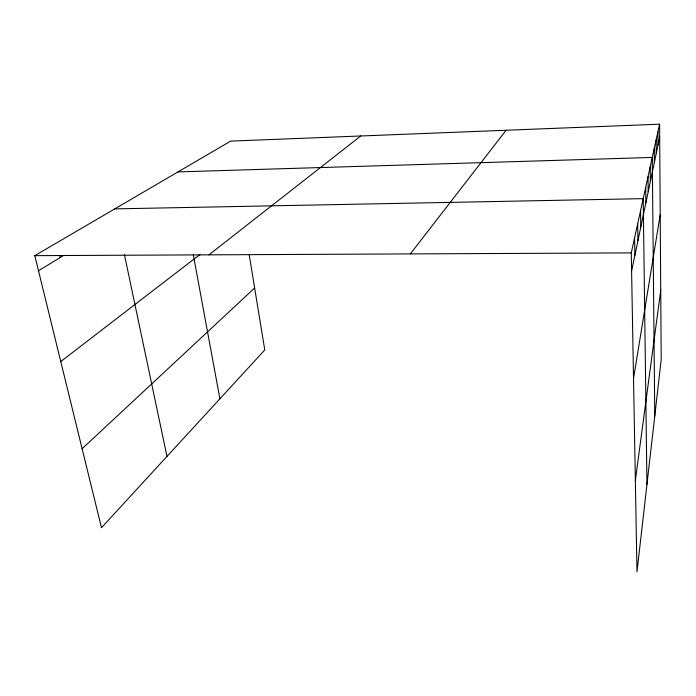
<?xml version="1.0" encoding="UTF-8"?>
<svg xmlns="http://www.w3.org/2000/svg" width="696" height="696" viewBox="0 0 696 696"><rect width="100%" height="100%" fill="white"/><g stroke="black" fill="none" stroke-linecap="round" stroke-linejoin="round"><path stroke-width="1.04" d="M635.352 480.492L660.73 290.241M633.525 378.546L660.208 214.699M631.594 270.962L659.678 137.034M659.591 124.201L661.2 359.58L636.988 571.799L631.272 252.892L659.591 124.201L230.646 141.114L34.8 255.65L101.486 527.733L264.767 349.949L249.229 254.884M410.335 253.918L506.088 130.256M82.119 448.72L254.64 287.996M208.948 254.849L360.737 135.99M60.761 361.555L199.926 254.553M38.506 270.779L63.875 255.293M178.002 171.903L652.274 157.435L654.762 416.043M114.77 208.878L643.208 198.647L646.958 484.416M34.8 255.65L631.272 252.892M59.691 255.449L60.178 257.546M124.454 254.771L166.979 456.428M193.314 254.832L219.901 398.799M637.675 223.781L637.936 240.72M634.595 237.788L634.883 255.267M640.538 210.775L640.772 227.192M645.697 187.328L645.888 202.806M650.221 166.788L650.368 181.421M648.028 176.723L648.202 191.774M654.275 148.379L654.397 162.246M657.92 131.805L658.016 144.968M656.145 139.852L656.258 153.355"/></g></svg>
